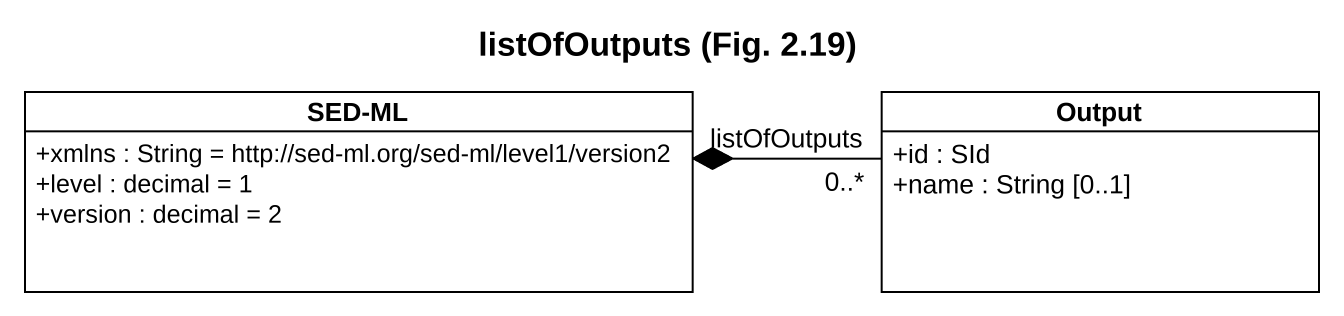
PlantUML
@startuml
title listOfOutputs (Fig. 2.19)
hide circle
hide empty members
skinparam classAttributeIconSize 0
class "SED-ML" as SED_ML {
  +xmlns : String = http://sed-ml.org/sed-ml/level1/version2
  +level : decimal = 1
  +version : decimal = 2
}
class Output {
  +id : SId
  +name : String [0..1]
}
SED_ML *-right- "0..*" Output : listOfOutputs
@enduml
